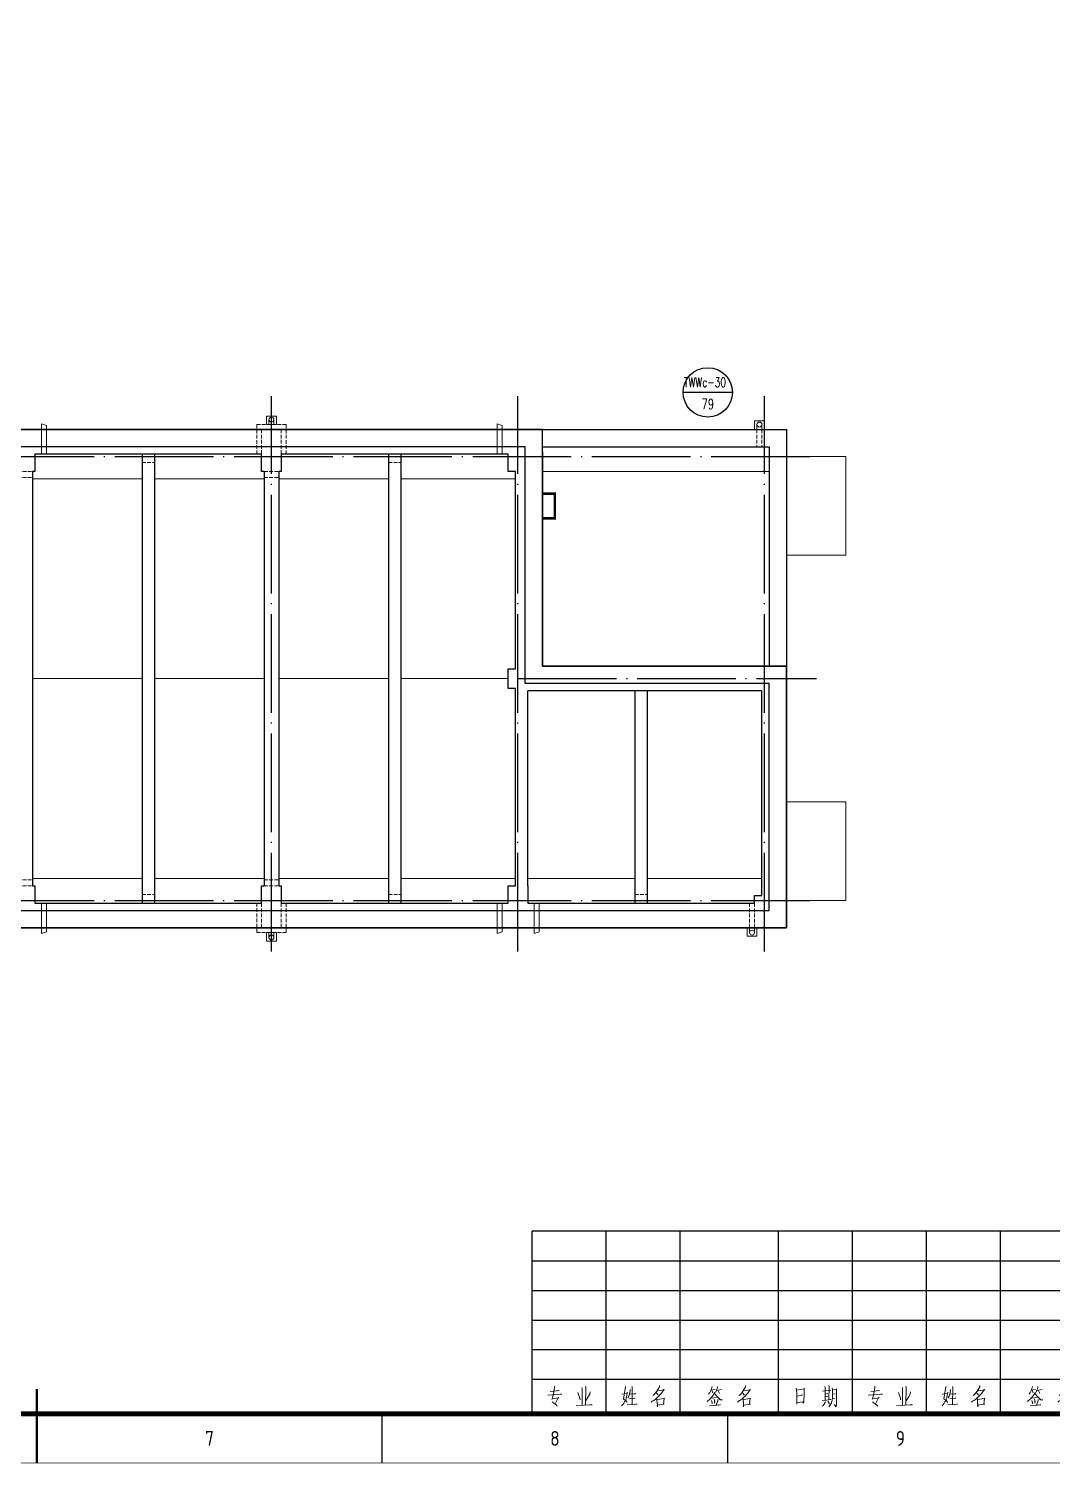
# Model space of a CAD drawing. Extents: x 175045 to 467920, y -30962 to 28493.
# Drawn here: x 333536 to 354303, y -30957 to -1851 of the extents above; entities that cross this region are included whole.
import ezdxf
from ezdxf.enums import TextEntityAlignment as Align

# ---------------------------------------------------------------- set-up
doc = ezdxf.new("R2010")
doc.units = 0
doc.header["$LTSCALE"] = 1000
doc.header["$MEASUREMENT"] = 0
doc.linetypes.add('DASH', pattern=[0.35, 0.25, -0.1])
doc.linetypes.add('DOTE', pattern=[2.42, 2, -0.2, 0.02, -0.2])
for name, color, linetype in [('DIM_IDEN', 3, 'Continuous'), ('DIM_LEAD', 3, 'Continuous'), ('DOTE', 1, 'DOTE'), ('HQ1', 7, 'Continuous'), ('HQ2', 7, 'Continuous'), ('PUB_TEXT', 7, 'Continuous'), ('WALL', 255, 'Continuous')]:
    doc.layers.add(name, color=color, linetype=linetype)
for name, color, linetype, lineweight in [('屋面', 2, 'Continuous', 20), ('建筑看线', 163, 'Continuous', 18), ('水', 33, 'Continuous', 18)]:
    doc.layers.add(name, color=color, linetype=linetype, lineweight=lineweight)
doc.styles.add('_TCH_DIM', font='SIMPLEX', dxfattribs={"bigfont": 'GBCBIG'})
doc.styles.add('DXT', font='geditxt.shx', dxfattribs={"width": 0.7, "bigfont": 'dxt.shx'})
doc.styles.get("Standard").update_dxf_attribs({"font": 'GBENOR', "bigfont": 'GBCBIG'})

# ---------------------------------------------------------------- blocks, each defined once
blk = doc.blocks.new('GEDI_WK_A1')
at = {"color": 3}
for p, q in [((420.5, 0), (420.5, 10)), ((490.58, 0), (490.58, 10)), ((560.67, 0), (560.67, 10))]:
    blk.add_line(p, q, dxfattribs=at)
for points, const_width in [([(0, 0), (841, 0), (841, 594), (0, 594)], 0.1), ([(25, 10), (831, 10), (831, 584), (25, 584)], 1)]:
    blk.add_lwpolyline(points, close=True, dxfattribs=dict(at, const_width=const_width))
at = {"color": 3, "const_width": 0.5}
blk.add_lwpolyline([(420.5, 0), (420.5, 15)], dxfattribs=at)
at = {"color": 3}
for s, p in [('7', (455.54, 5)), ('8', (525.62, 5)), ('9', (595.71, 5))]:
    blk.add_text(s, height=3, dxfattribs=at).set_placement(p, align=Align.MIDDLE)
blk = doc.blocks.new('GEDI_HQ1_2012')
at = {"layer": 'HQ1', "color": 2}
for p, q in [((0, 37), (-65, 37)), ((-65, 0), (-65, 37)), ((-50, 0), (-50, 37)), ((-35, 0), (-35, 37)), ((-15, 0), (-15, 37)), ((0, 0), (0, 37)), ((-65, 31), (0, 31)), ((-65, 25), (0, 25)), ((-65, 19), (0, 19)), ((-65, 13), (0, 13)), ((-65, 7), (0, 7)), ((0, 0), (0, 7)), ((-65, 0), (0, 0))]:
    blk.add_line(p, q, dxfattribs=at)
at = {"layer": 'HQ1', "color": 7, "lineweight": 0}
for points in [[(-61.84, 3.75), (-58.95, 3.96), (-59.09, 3.99), (-59.26, 3.96)], [(-61.32, 4.51), (-59.5, 4.74), (-59.61, 4.74), (-59.81, 4.67)], [(-60.48, 5.59), (-60.45, 5.32), (-60.68, 4.06), (-60.94, 2.94), (-61, 3), (-59.61, 3.24), (-59.64, 3.34), (-60.33, 1.98)], [(-55.7, 4.3), (-55.3, 3.17), (-55.24, 2.8)], [(-54.89, 5.32), (-54.83, 5.02), (-54.83, 1.71)], [(-54.16, 5.56), (-54.1, 5.29), (-54.16, 1.74)], [(-53.24, 4.44), (-53.3, 3.99), (-53.67, 3.34), (-54.13, 2.66)], [(-45.7, 4.4), (-45.7, 4.26), (-45.81, 3.69), (-45.9, 3.24), (-45.95, 2.94), (-46.07, 2.69), (-46.25, 2.39), (-46.42, 2.12), (-46.62, 1.84), (-46.85, 1.57)], [(-46.82, 3.96), (-45.72, 4.09)], [(-46.04, 5.53), (-46.04, 5.36), (-46.48, 3), (-46.3, 2.9), (-46.1, 2.73), (-45.92, 2.59), (-45.78, 2.42), (-45.7, 2.25)], [(-45.12, 4.88), (-45.12, 4.64), (-45.26, 3.99), (-45.4, 3.58), (-45.58, 3.21)], [(-45.29, 3), (-44.07, 3.17), (-44.22, 3.17), (-44.36, 3.11)], [(-45.17, 3.96), (-44.02, 4.06), (-44.1, 4.09), (-44.27, 4.06)], [(-44.71, 5.53), (-44.68, 5.32), (-44.74, 1.88)], [(-39.56, 4.64), (-39.47, 4.61), (-38.17, 4.84), (-38.25, 4.91), (-38.49, 4.57), (-38.74, 4.2), (-39.01, 3.89), (-39.3, 3.58), (-39.62, 3.27), (-39.96, 2.97), (-40.34, 2.69), (-40.4, 2.66), (-40.63, 2.52), (-40.86, 2.36)], [(-39.15, 5.7), (-39.18, 5.46), (-39.53, 4.91), (-39.73, 4.57), (-39.96, 4.26), (-40.25, 3.92), (-40.54, 3.69)], [(-39.88, 4.26), (-39.82, 4.23), (-39.5, 3.92), (-39.47, 3.75), (-39.59, 3.99)], [(-39.73, 3.04), (-39.67, 2.94), (-39.62, 2.08), (-39.59, 1.98), (-39.59, 1.37), (-39.62, 1.64), (-39.62, 1.74), (-38.19, 1.91), (-38.22, 1.91), (-38.37, 1.91), (-38.22, 3.17), (-38.17, 3.11), (-38.25, 3.07), (-39.64, 2.87)], [(-27.95, 4.37), (-27.98, 4.2), (-28.44, 3.58), (-28.47, 3.51), (-28.7, 3.21), (-29.11, 2.83), (-29.31, 2.66), (-29.51, 2.49)], [(-28.5, 5.49), (-28.53, 5.26), (-28.76, 4.74), (-28.96, 4.33), (-29.2, 3.99)], [(-28.73, 4.81), (-27.89, 4.91)], [(-28.53, 4.78), (-28.33, 4.26)], [(-27.57, 3.27), (-28.5, 3.14)], [(-28.07, 2.94), (-27.95, 2.42), (-28.01, 2.15), (-28.01, 2.52)], [(-28.01, 4.13), (-26.85, 2.83), (-26.38, 2.83), (-26.85, 2.87), (-27.08, 3.11)], [(-27.43, 5.49), (-27.4, 5.32), (-27.75, 4.37)], [(-27.6, 4.71), (-26.56, 4.88)], [(-27.28, 4.67), (-27.02, 4.13)], [(-22.07, 4.64), (-21.98, 4.61), (-20.68, 4.84), (-20.76, 4.91), (-20.99, 4.57), (-21.26, 4.2), (-21.52, 3.89), (-21.81, 3.58), (-22.12, 3.27), (-22.47, 2.97), (-22.85, 2.69), (-22.91, 2.66), (-23.14, 2.52), (-23.37, 2.36)], [(-21.66, 5.7), (-21.69, 5.46), (-22.04, 4.91), (-22.24, 4.57), (-22.47, 4.26), (-22.76, 3.92), (-23.05, 3.69)], [(-22.39, 4.26), (-22.33, 4.23), (-22.01, 3.92), (-21.98, 3.75), (-22.1, 3.99)], [(-22.24, 3.04), (-22.18, 2.94), (-22.12, 2.08), (-22.1, 1.98), (-22.1, 1.37), (-22.12, 1.64), (-22.12, 1.74), (-20.71, 1.91), (-20.74, 1.91), (-20.88, 1.91), (-20.74, 3.17), (-20.68, 3.11), (-20.76, 3.07), (-22.15, 2.87)], [(-11.41, 5.19), (-11.35, 4.84), (-11.32, 4.09), (-11.29, 3.31), (-11.29, 3.21), (-11.29, 2.66), (-11.29, 1.94), (-11.29, 2.18), (-10.17, 2.39), (-9.93, 2.15), (-9.87, 2.46), (-9.87, 2.87), (-9.84, 3.65), (-9.82, 4.47), (-9.82, 5.15), (-9.79, 5.05), (-11.32, 4.81)], [(-11.29, 3.58), (-10.17, 3.79), (-10.28, 3.82), (-10.54, 3.69)], [(-6.17, 2.63), (-4.37, 2.9), (-4.46, 2.94), (-4.57, 2.83)], [(-6.08, 4.57), (-4.37, 4.78)], [(-5.62, 5.49), (-5.56, 5.29), (-5.56, 2.73)], [(-5.53, 3.99), (-5.01, 4.09)], [(-5.5, 3.41), (-5.04, 3.51)], [(-4.8, 5.7), (-4.75, 5.49), (-4.83, 2.83)], [(-4.14, 5.22), (-4.05, 4.84), (-4.05, 4.09), (-4.08, 3.27), (-4.14, 2.76), (-4.28, 2.22), (-4.46, 1.88), (-4.78, 1.37)], [(-4.08, 3.07), (-4.02, 3.07), (-3.56, 3.17)], [(-4.05, 4.81), (-3.18, 4.98), (-3.27, 5.08), (-3.27, 4.03), (-3.27, 3.96), (-3.24, 2.42), (-3.27, 1.84), (-3.3, 1.5), (-3.33, 1.4), (-3.76, 1.84), (-3.36, 1.54)], [(-4.02, 3.96), (-3.53, 4.06)], [(-60.97, 2.42), (-60.62, 2.15), (-60.39, 1.98), (-60.13, 1.81), (-59.99, 1.67), (-59.9, 1.5)], [(-56.1, 1.64), (-52.83, 1.81), (-52.98, 1.84), (-53.3, 1.77)], [(-45.75, 1.81), (-43.72, 1.91), (-43.93, 1.94), (-44.27, 1.88)], [(-28.99, 1.61), (-26.79, 1.77), (-26.93, 1.77), (-27.25, 1.74)], [(-28.62, 2.66), (-28.47, 2.22), (-28.47, 2.01), (-28.5, 2.29)], [(-27.34, 2.9), (-27.34, 2.66), (-27.69, 1.71)], [(-5.5, 2.42), (-5.53, 2.25), (-5.76, 1.91), (-5.97, 1.67), (-6.17, 1.5)], [(-5.04, 2.52), (-4.72, 2.12), (-4.72, 1.94), (-4.83, 2.25)]]:
    blk.add_lwpolyline(points, dxfattribs=at)
blk.add_text('223344', height=0.0001).set_placement((-22.1, 1.74))
blk = doc.blocks.new('GEDI_HQ2_2012')
at = {"layer": 'HQ2', "color": 2}
for p, q in [((0, 37), (-65, 37)), ((-65, 0), (-65, 37)), ((-50, 0), (-50, 37)), ((-35, 0), (-35, 37)), ((-15, 0), (-15, 37)), ((0, 0), (0, 37)), ((-65, 31), (0, 31)), ((-65, 25), (0, 25)), ((-65, 19), (0, 19)), ((-65, 13), (0, 13)), ((-65, 7), (0, 7)), ((0, 0), (0, 7)), ((-65, 0), (0, 0))]:
    blk.add_line(p, q, dxfattribs=at)
at = {"layer": 'HQ2', "color": 7, "lineweight": 0}
for points in [[(-61.84, 3.75), (-58.95, 3.96), (-59.09, 3.99), (-59.26, 3.96)], [(-61.32, 4.51), (-59.5, 4.74), (-59.61, 4.74), (-59.81, 4.67)], [(-60.48, 5.59), (-60.45, 5.32), (-60.68, 4.06), (-60.94, 2.94), (-61, 3), (-59.61, 3.24), (-59.64, 3.34), (-60.33, 1.98)], [(-55.7, 4.3), (-55.3, 3.17), (-55.24, 2.8)], [(-54.89, 5.32), (-54.83, 5.02), (-54.83, 1.71)], [(-54.16, 5.56), (-54.1, 5.29), (-54.16, 1.74)], [(-53.24, 4.44), (-53.3, 3.99), (-53.67, 3.34), (-54.13, 2.66)], [(-45.7, 4.4), (-45.7, 4.26), (-45.81, 3.69), (-45.9, 3.24), (-45.95, 2.94), (-46.07, 2.69), (-46.25, 2.39), (-46.42, 2.12), (-46.62, 1.84), (-46.85, 1.57)], [(-46.82, 3.96), (-45.72, 4.09)], [(-46.04, 5.53), (-46.04, 5.36), (-46.48, 3), (-46.3, 2.9), (-46.1, 2.73), (-45.92, 2.59), (-45.78, 2.42), (-45.7, 2.25)], [(-45.12, 4.88), (-45.12, 4.64), (-45.26, 3.99), (-45.4, 3.58), (-45.58, 3.21)], [(-45.29, 3), (-44.07, 3.17), (-44.22, 3.17), (-44.36, 3.11)], [(-45.17, 3.96), (-44.02, 4.06), (-44.1, 4.09), (-44.27, 4.06)], [(-44.71, 5.53), (-44.68, 5.32), (-44.74, 1.88)], [(-39.56, 4.64), (-39.47, 4.61), (-38.17, 4.84), (-38.25, 4.91), (-38.49, 4.57), (-38.74, 4.2), (-39.01, 3.89), (-39.3, 3.58), (-39.62, 3.27), (-39.96, 2.97), (-40.34, 2.69), (-40.4, 2.66), (-40.63, 2.52), (-40.86, 2.36)], [(-39.15, 5.7), (-39.18, 5.46), (-39.53, 4.91), (-39.73, 4.57), (-39.96, 4.26), (-40.25, 3.92), (-40.54, 3.69)], [(-39.88, 4.26), (-39.82, 4.23), (-39.5, 3.92), (-39.47, 3.75), (-39.59, 3.99)], [(-39.73, 3.04), (-39.67, 2.94), (-39.62, 2.08), (-39.59, 1.98), (-39.59, 1.37), (-39.62, 1.64), (-39.62, 1.74), (-38.19, 1.91), (-38.22, 1.91), (-38.37, 1.91), (-38.22, 3.17), (-38.17, 3.11), (-38.25, 3.07), (-39.64, 2.87)], [(-27.95, 4.37), (-27.98, 4.2), (-28.44, 3.58), (-28.47, 3.51), (-28.7, 3.21), (-29.11, 2.83), (-29.31, 2.66), (-29.51, 2.49)], [(-28.5, 5.49), (-28.53, 5.26), (-28.76, 4.74), (-28.96, 4.33), (-29.2, 3.99)], [(-28.73, 4.81), (-27.89, 4.91)], [(-28.53, 4.78), (-28.33, 4.26)], [(-27.57, 3.27), (-28.5, 3.14)], [(-28.07, 2.94), (-27.95, 2.42), (-28.01, 2.15), (-28.01, 2.52)], [(-28.01, 4.13), (-26.85, 2.83), (-26.38, 2.83), (-26.85, 2.87), (-27.08, 3.11)], [(-27.43, 5.49), (-27.4, 5.32), (-27.75, 4.37)], [(-27.6, 4.71), (-26.56, 4.88)], [(-27.28, 4.67), (-27.02, 4.13)], [(-22.07, 4.64), (-21.98, 4.61), (-20.68, 4.84), (-20.76, 4.91), (-20.99, 4.57), (-21.26, 4.2), (-21.52, 3.89), (-21.81, 3.58), (-22.12, 3.27), (-22.47, 2.97), (-22.85, 2.69), (-22.91, 2.66), (-23.14, 2.52), (-23.37, 2.36)], [(-21.66, 5.7), (-21.69, 5.46), (-22.04, 4.91), (-22.24, 4.57), (-22.47, 4.26), (-22.76, 3.92), (-23.05, 3.69)], [(-22.39, 4.26), (-22.33, 4.23), (-22.01, 3.92), (-21.98, 3.75), (-22.1, 3.99)], [(-22.24, 3.04), (-22.18, 2.94), (-22.12, 2.08), (-22.1, 1.98), (-22.1, 1.37), (-22.12, 1.64), (-22.12, 1.74), (-20.71, 1.91), (-20.74, 1.91), (-20.88, 1.91), (-20.74, 3.17), (-20.68, 3.11), (-20.76, 3.07), (-22.15, 2.87)], [(-11.41, 5.19), (-11.35, 4.84), (-11.32, 4.09), (-11.29, 3.31), (-11.29, 3.21), (-11.29, 2.66), (-11.29, 1.94), (-11.29, 2.18), (-10.17, 2.39), (-9.93, 2.15), (-9.87, 2.46), (-9.87, 2.87), (-9.84, 3.65), (-9.82, 4.47), (-9.82, 5.15), (-9.79, 5.05), (-11.32, 4.81)], [(-11.29, 3.58), (-10.17, 3.79), (-10.28, 3.82), (-10.54, 3.69)], [(-6.17, 2.63), (-4.37, 2.9), (-4.46, 2.94), (-4.57, 2.83)], [(-6.08, 4.57), (-4.37, 4.78)], [(-5.62, 5.49), (-5.56, 5.29), (-5.56, 2.73)], [(-5.53, 3.99), (-5.01, 4.09)], [(-5.5, 3.41), (-5.04, 3.51)], [(-4.8, 5.7), (-4.75, 5.49), (-4.83, 2.83)], [(-4.14, 5.22), (-4.05, 4.84), (-4.05, 4.09), (-4.08, 3.27), (-4.14, 2.76), (-4.28, 2.22), (-4.46, 1.88), (-4.78, 1.37)], [(-4.08, 3.07), (-4.02, 3.07), (-3.56, 3.17)], [(-4.05, 4.81), (-3.18, 4.98), (-3.27, 5.08), (-3.27, 4.03), (-3.27, 3.96), (-3.24, 2.42), (-3.27, 1.84), (-3.3, 1.5), (-3.33, 1.4), (-3.76, 1.84), (-3.36, 1.54)], [(-4.02, 3.96), (-3.53, 4.06)], [(-60.97, 2.42), (-60.62, 2.15), (-60.39, 1.98), (-60.13, 1.81), (-59.99, 1.67), (-59.9, 1.5)], [(-56.1, 1.64), (-52.83, 1.81), (-52.98, 1.84), (-53.3, 1.77)], [(-45.75, 1.81), (-43.72, 1.91), (-43.93, 1.94), (-44.27, 1.88)], [(-28.99, 1.61), (-26.79, 1.77), (-26.93, 1.77), (-27.25, 1.74)], [(-28.62, 2.66), (-28.47, 2.22), (-28.47, 2.01), (-28.5, 2.29)], [(-27.34, 2.9), (-27.34, 2.66), (-27.69, 1.71)], [(-5.5, 2.42), (-5.53, 2.25), (-5.76, 1.91), (-5.97, 1.67), (-6.17, 1.5)], [(-5.04, 2.52), (-4.72, 2.12), (-4.72, 1.94), (-4.83, 2.25)]]:
    blk.add_lwpolyline(points, dxfattribs=at)
blk.add_text('112233', height=0.0001).set_placement((-22.1, 1.74))

msp = doc.modelspace()

# ---------------------------------------------------------------- linework, layer by layer
for p, q in [((338661.5, -9977.3), (338261.5, -9977.3)), ((343961.5, -14777.3), (343961.5, -9977.3)), ((343961.5, -10427.3), (343961.5, -14777.3)), ((343961.5, -14777.3), (348911.5, -14777.3)), ((338661.5, -20077.3), (338261.5, -20077.3))]:
    msp.add_line(p, q)
at = {"color": 4}
for p, q in [((335836.5, -10477.3), (335836.5, -19577.3)), ((336086.5, -10477.3), (336086.5, -19577.3)), ((340836.5, -10477.3), (340836.5, -19577.3)), ((341086.5, -10477.3), (341086.5, -19577.3)), ((333611.5, -10827.3), (333611.5, -19227.3)), ((338311.5, -10827.3), (338311.5, -19227.3)), ((338611.5, -10827.3), (338611.5, -19227.3)), ((343411.5, -14827.3), (343411.5, -10827.3)), ((343411.5, -19227.3), (343411.5, -15227.3)), ((343661.5, -19227.3), (343661.5, -15277.3)), ((345836.5, -15277.3), (345836.5, -19577.3)), ((346086.5, -15277.3), (346086.5, -19577.3))]:
    msp.add_line(p, q, dxfattribs=at)
for points in [[(343961.5, -20077.3), (323511.5, -20077.3), (323511.5, -9977.3), (343961.5, -9977.3)], [(348911.5, -14777.3), (343961.5, -14777.3), (343961.5, -9977.3), (323511.5, -9977.3), (323511.5, -20077.3), (348911.5, -20077.3), (348911.5, -14777.3)], [(348911.5, -14777.3), (348911.5, -20077.3), (343961.5, -20077.3)]]:
    msp.add_lwpolyline(points)
for points in [[(343961.5, -9977.3), (348911.5, -9977.3), (348911.5, -14777.3)], [(333661.5, -10477.3), (333661.5, -10827.3), (333611.5, -10827.3)], [(338261.5, -10477.3), (333661.5, -10477.3)], [(338311.5, -10827.3), (338261.5, -10827.3), (338261.5, -10477.3)], [(338661.5, -10477.3), (338661.5, -10827.3), (338611.5, -10827.3)], [(343261.5, -10477.3), (338661.5, -10477.3)], [(343411.5, -10827.3), (343261.5, -10827.3), (343261.5, -10477.3)], [(343961.5, -10327.3), (348561.5, -10327.3), (348561.5, -14777.3)], [(343411.5, -15227.3), (343261.5, -15227.3), (343261.5, -14827.3), (343411.5, -14827.3)], [(348411.5, -19427.3), (348411.5, -15277.3), (343661.5, -15277.3)], [(333611.5, -19227.3), (333661.5, -19227.3), (333661.5, -19577.3)], [(338261.5, -19577.3), (338261.5, -19227.3), (338311.5, -19227.3)], [(338611.5, -19227.3), (338661.5, -19227.3), (338661.5, -19577.3)], [(343261.5, -19577.3), (343261.5, -19227.3), (343411.5, -19227.3)], [(343661.5, -19227.3), (343661.5, -19227.3), (343661.5, -19577.3)], [(348261.5, -19577.3), (348261.5, -19427.3), (348411.5, -19427.3)], [(333661.5, -19577.3), (338261.5, -19577.3)], [(338661.5, -19577.3), (343261.5, -19577.3)], [(343661.5, -19577.3), (348261.5, -19577.3)]]:
    msp.add_lwpolyline(points, dxfattribs=at)
msp.add_lwpolyline([(348561.5, -15127.3), (343611.5, -15127.3), (343611.5, -10327.3), (323861.5, -10327.3), (323861.5, -19727.3), (348561.5, -19727.3)], close=True)
at = {"layer": 'DIM_IDEN'}
msp.add_line((347812.8, -9223.7), (346812.8, -9223.7), dxfattribs=at)
msp.add_circle((347312.8, -9223.7), 500, dxfattribs=at)
at = {"layer": 'DOTE'}
for p, q in [((338461.5, -20558.9), (338461.5, -9303.5)), ((343461.5, -20558.9), (343461.5, -9303.5)), ((348461.5, -20558.9), (348461.5, -9303.5)), ((323183.6, -10527.3), (349517.3, -10527.3)), ((343461.5, -15027.3), (349517.3, -15027.3)), ((323183.6, -19527.3), (349517.3, -19527.3))]:
    msp.add_line(p, q, dxfattribs=at)
at = {"layer": 'WALL', "const_width": 50}
msp.add_lwpolyline([(343961.5, -11276.9), (344211.5, -11276.9), (344211.5, -11776.9), (343961.5, -11776.9)], dxfattribs=at)
at = {"layer": '屋面'}
for p, q in [((348561.5, -10827.3), (343961.5, -10827.3)), ((333611.5, -15027.3), (335836.5, -15027.3)), ((336086.5, -15027.3), (338311.5, -15027.3)), ((338611.5, -15027.3), (340836.5, -15027.3)), ((341086.5, -15027.3), (343261.5, -15027.3))]:
    msp.add_line(p, q, dxfattribs=at)
for points in [[(335836.5, -10977.3), (333611.5, -10977.3)], [(338311.5, -10977.3), (336086.5, -10977.3)], [(340836.5, -10977.3), (338611.5, -10977.3)], [(343411.5, -10977.3), (341086.5, -10977.3)], [(335836.5, -19077.3), (333611.5, -19077.3)], [(338311.5, -19077.3), (336086.5, -19077.3)], [(340836.5, -19077.3), (338611.5, -19077.3)], [(343411.5, -19077.3), (341086.5, -19077.3)], [(343661.5, -19077.3), (345836.5, -19077.3)], [(346086.5, -19077.3), (348411.5, -19077.3)]]:
    msp.add_lwpolyline(points, dxfattribs=at)
at = {"layer": '建筑看线'}
for points in [[(348911.5, -10527.3), (350111.5, -10527.3), (350111.5, -12527.3), (348911.5, -12527.3)], [(348911.5, -17527.3), (350111.5, -17527.3), (350111.5, -19527.3), (348911.5, -19527.3)]]:
    msp.add_lwpolyline(points, dxfattribs=at)
at = {"layer": '水', "color": 6, "ltscale": 0.3}
for p, q in [((333797.8, -9861.7), (333797.8, -10477.3)), ((333897.8, -9895.3), (333797.8, -9861.7)), ((333897.8, -9895.3), (333897.8, -10477.3)), ((343043.9, -9861.7), (343043.9, -10477.3)), ((343143.9, -9895.3), (343043.9, -9861.7)), ((343143.9, -9895.3), (343143.9, -10477.3)), ((333797.8, -20192.9), (333797.8, -19577.3)), ((333897.8, -20159.4), (333897.8, -19577.3)), ((343043.9, -20192.9), (343043.9, -19577.3)), ((343143.9, -20159.4), (343143.9, -19577.3)), ((343794.2, -20192.9), (343794.2, -19577.3)), ((343894.2, -20159.4), (343894.2, -19577.3)), ((333897.8, -20159.4), (333797.8, -20192.9)), ((343143.9, -20159.4), (343043.9, -20192.9)), ((343894.2, -20159.4), (343794.2, -20192.9))]:
    msp.add_line(p, q, dxfattribs=at)
at = {"layer": '水', "linetype": 'DASH', "ltscale": 0.3}
for p, q in [((338161.5, -9877.3), (338161.5, -10477.3)), ((338761.5, -9877.3), (338161.5, -9877.3)), ((338761.5, -9877.3), (338761.5, -10477.3)), ((338261.5, -9977.3), (338261.5, -10477.3)), ((338661.5, -9977.3), (338261.5, -9977.3)), ((338661.5, -9977.3), (338661.5, -10477.3)), ((348311.5, -9977.3), (348311.5, -10327.3)), ((348411.5, -9977.3), (348411.5, -10327.3)), ((335836.5, -10527.3), (336086.5, -10527.3)), ((335836.5, -10647.3), (336086.5, -10647.3)), ((340836.5, -10527.3), (341086.5, -10527.3)), ((340836.5, -10647.3), (341086.5, -10647.3)), ((333311.5, -10827.3), (333611.5, -10827.3)), ((333311.5, -10947.3), (333611.5, -10947.3)), ((338311.5, -10827.3), (338611.5, -10827.3)), ((338311.5, -10947.3), (338611.5, -10947.3)), ((333311.5, -19107.3), (333611.5, -19107.3)), ((338311.5, -19107.3), (338611.5, -19107.3)), ((333311.5, -19227.3), (333611.5, -19227.3)), ((335836.5, -19407.3), (336086.5, -19407.3)), ((338311.5, -19227.3), (338611.5, -19227.3)), ((340836.5, -19407.3), (341086.5, -19407.3)), ((345836.5, -19407.3), (346086.5, -19407.3)), ((335836.5, -19527.3), (336086.5, -19527.3)), ((338161.5, -20177.3), (338161.5, -19577.3)), ((338261.5, -20077.3), (338261.5, -19577.3)), ((338661.5, -20077.3), (338661.5, -19577.3)), ((338761.5, -20177.3), (338761.5, -19577.3)), ((340836.5, -19527.3), (341086.5, -19527.3)), ((345836.5, -19527.3), (346086.5, -19527.3)), ((348161.5, -20077.3), (348161.5, -19577.3)), ((348261.5, -20077.3), (348261.5, -19577.3)), ((338661.5, -20077.3), (338261.5, -20077.3)), ((338761.5, -20177.3), (338161.5, -20177.3))]:
    msp.add_line(p, q, dxfattribs=at)
at = {"layer": '水'}
for p, q in [((338561.5, -9877.3), (338361.5, -9877.3)), ((338561.5, -20177.3), (338361.5, -20177.3))]:
    msp.add_line(p, q, dxfattribs=at)
for points in [[(338561.5, -9877.3), (338561.5, -9703.4), (338361.5, -9703.4), (338361.5, -9877.3)], [(338411.5, -9777.3), (338411.5, -9877.3)], [(338511.5, -9777.3), (338511.5, -9877.3)], [(348461.5, -9977.3), (348461.5, -9803.4), (348261.5, -9803.4), (348261.5, -9977.3)], [(348311.5, -9877.3), (348311.5, -9977.3)], [(348411.5, -9877.3), (348411.5, -9977.3)], [(348311.5, -20077.3), (348311.5, -20251.2), (348111.5, -20251.2), (348111.5, -20077.3)], [(348161.5, -20177.3), (348161.5, -20077.3)], [(348261.5, -20177.3), (348261.5, -20077.3)], [(338561.5, -20177.3), (338561.5, -20351.2), (338361.5, -20351.2), (338361.5, -20177.3)], [(338411.5, -20277.3), (338411.5, -20177.3)], [(338511.5, -20277.3), (338511.5, -20177.3)]]:
    msp.add_lwpolyline(points, dxfattribs=at)
for centre, start, end in [((338461.5, -9777.3), 0, 180), ((338461.5, -9777.3), 180, 0), ((348361.5, -9877.3), 0, 180), ((348361.5, -9877.3), 180, 0), ((338461.5, -20277.3), 0, 180), ((338461.5, -20277.3), 180, 0), ((348211.5, -20177.3), 0, 180), ((348211.5, -20177.3), 180, 0)]:
    msp.add_arc(centre, 50, start, end, dxfattribs=at)

# ---------------------------------------------------------------- block references
at = {"xscale": 100, "yscale": 100, "zscale": 100}
for name, p in [('GEDI_WK_A1', (291650.1, -30931.7)), ('GEDI_HQ2_2012', (350250.1, -29931.7)), ('GEDI_HQ1_2012', (356750.1, -29931.7))]:
    msp.add_blockref(name, p, dxfattribs=at)

# ---------------------------------------------------------------- texts
at = {"layer": 'DIM_LEAD', "color": 7, "style": '_TCH_DIM', "width": 0.705882}
msp.add_text('TWWc-30', height=190.4, dxfattribs=at).set_placement((346831.7, -9115.4))
at = {"layer": 'PUB_TEXT', "style": 'DXT', "width": 1.041667}
msp.add_text('79', height=206.08, dxfattribs=at).set_placement((347185.3, -9564.6), (347442.9, -9564.6), align=Align.FIT)

doc.saveas('drawing.dxf')
